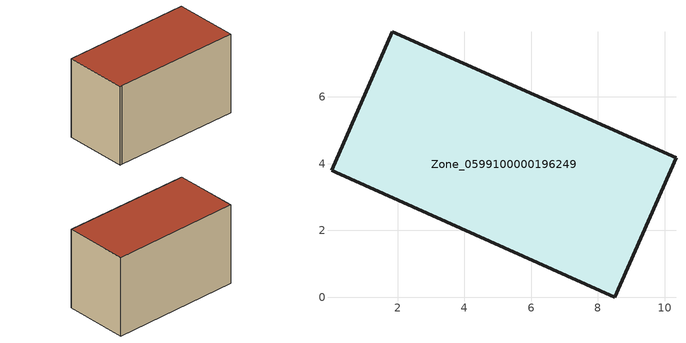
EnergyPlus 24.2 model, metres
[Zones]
Zone_0599100000196249
 floor ground (C_G): 0.15,3.75 0.02,3.81 1.84,7.95 10.34,4.17 8.5,0 z0
 wall outside (C_F): 10.34,4.17 1.84,7.95 0.02,3.81 0.15,3.75 8.5,0 10.34,4.17 z0:5.74
 roof outside (C_R): 0.02,3.81 0.15,3.75 8.5,0 10.34,4.17 1.84,7.95 z5.74
[BUILDING]
Pand.0599100000196249: North Axis=0; Terrain=City; Loads Convergence Tolerance Value=0.04; Temperature Convergence Tolerance Value=0.4; Solar Distribution=FullExterior; Maximum Number of Warmup Days=25; Minimum Number of Warmup Days=1
[Site:Location]
Rotterdam.The.Hague.AP_ZH_NLD Design_Conditions: Latitude=51.96; Longitude=4.45; Time Zone=1; Elevation=-4.5
[SITE:GROUNDTEMPERATURE:BUILDINGSURFACE]
18, 18, 18, 18, 18, 18, 18, 18, 18, 18, 18, 18
[MATERIAL] Thermal Absorptance=0.9; Solar Absorptance=0.7; Visible Absorptance=0.7
Name | Roughness | Thickness | Conductivity | Density | Specific Heat
G.TI.1946-1964 | MediumSmooth | 0.15 | 1 | 540 | 1210
F.TI.1946-1964 | Rough | 0.3 | 0.857143 | 1920 | 840
R.TI.1946-1964 | MediumRough | 0.2 | 0.277778 | 1500 | 1000
[CONSTRUCTION]
C_G: G.TI.1946-1964
C_F: F.TI.1946-1964
C_R: R.TI.1946-1964
[ZONE]
Zone_0599100000196249: Type=1; Multiplier=1; Ceiling Height=Autocalculate; Volume=Autocalculate; Floor Area=autocalculate; Part of Total Floor Area=Yes
[ZONEINFILTRATION:DESIGNFLOWRATE]
Infil_Zone_0599100000196249: Zone or ZoneList or Space or SpaceList=Zone_0599100000196249; Schedule=AlwaysOn; Design Flow Rate Calculation Method=Flow/Area; Flow Rate per Floor Area=0.003; Constant Term Coefficient=1; Temperature Term Coefficient=0; Velocity Term Coefficient=0; Velocity Squared Term Coefficient=0
[HVACTEMPLATE:ZONE:IDEALLOADSAIRSYSTEM]
Zone_0599100000196249: Maximum Heating Supply Air Temperature=50; Minimum Cooling Supply Air Temperature=13; Maximum Heating Supply Air Humidity Ratio=0.0156; Minimum Cooling Supply Air Humidity Ratio=0.0077; Heating Limit=NoLimit; Cooling Limit=NoLimit; Dehumidification Control Type=ConstantSensibleHeatRatio; Cooling Sensible Heat Ratio=0.7; Dehumidification Setpoint=60; Humidification Control Type=None; Humidification Setpoint=30; Outdoor Air Method=None; Outdoor Air Flow Rate per Person=0.00944; Outdoor Air Flow Rate per Zone Floor Area=0; Outdoor Air Flow Rate per Zone=0; Demand Controlled Ventilation Type=None; Outdoor Air Economizer Type=NoEconomizer; Heat Recovery Type=None; Sensible Heat Recovery Effectiveness=0.7; Latent Heat Recovery Effectiveness=0.65
[ZONECONTROL:THERMOSTAT]
ThermostatControl_Zone_0599100000196249: Zone or ZoneList=Zone_0599100000196249; Control Type Schedule=DualSetpointControlType; Control 1=Thermostat_Zone_0599100000196249; Temperature Difference Between Cutout And Setpoint=0
[THERMOSTATSETPOINT:DUALSETPOINT]
Thermostat_Zone_0599100000196249: Heating Setpoint Temperature Schedule=HeatingSetpoint_Zone_0599100000196249; Cooling Setpoint Temperature Schedule=CoolingSetpoint_Zone_0599100000196249
[SCHEDULE:COMPACT]
HeatingSetpoint_Zone_0599100000196249: Through: 12/31, For: AllDays, Until: 24:00, 21
CoolingSetpoint_Zone_0599100000196249: Through: 12/31, For: AllDays, Until: 24:00, 24
DualSetpointControlType: Through: 12/31, For: AllDays, Until: 24:00, 4
AlwaysOn: Through: 12/31, For: AllDays, Until: 24:00, 1
